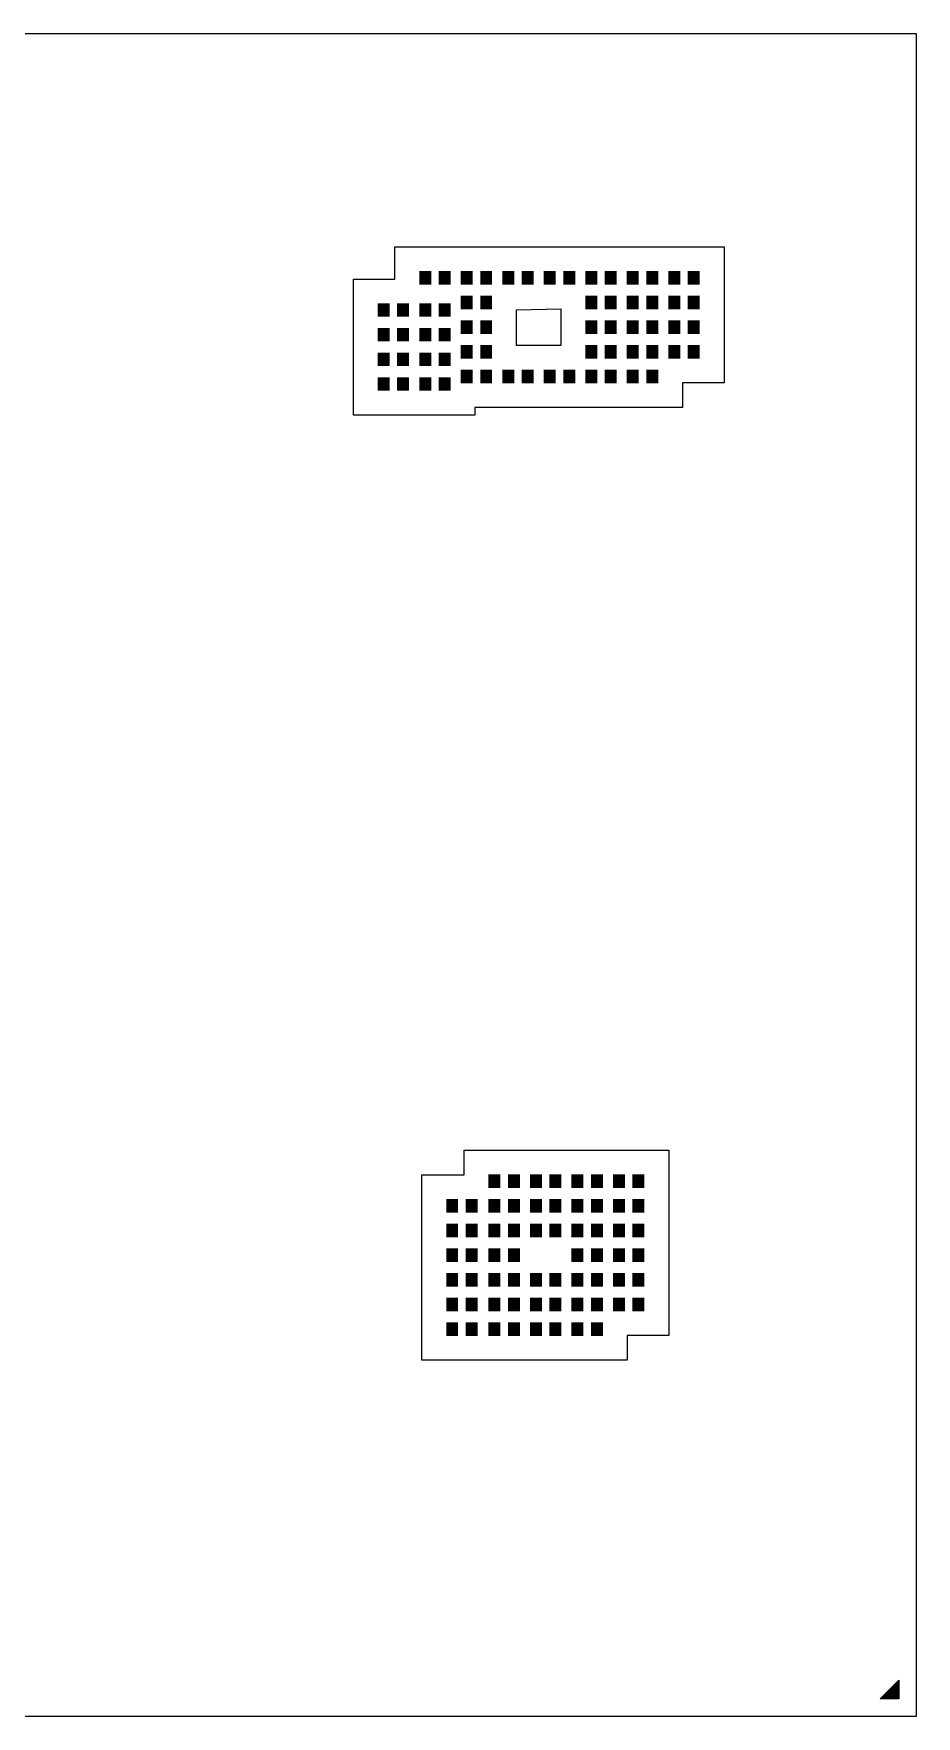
# Model space of a CAD drawing. Extents: x -28000 to 28000, y -22500 to 22500.
# Drawn here: x 4405 to 28000, y -22500 to 22500 of the extents above; entities that cross this region are included whole.
import ezdxf

# ---------------------------------------------------------------- set-up
doc = ezdxf.new("R2010")
doc.units = 0
doc.header["$MEASUREMENT"] = 0
doc.layers.get('0').update_dxf_attribs({"linetype": 'CONTINUOUS'})
doc.layers.add('PKG_OUTLINE', color=31, linetype='CONTINUOUS')
doc.layers.add('SOLDERMASK_PADS_BTM', color=12, linetype='CONTINUOUS')

msp = doc.modelspace()

# ---------------------------------------------------------------- hatches: boundary and pattern name
at = {"layer": 'SOLDERMASK_PADS_BTM'}
msp.add_hatch(color=256, dxfattribs=at).paths.add_polyline_path([(27530, -21530), (27530, -22030), (27030, -22030)], flags=0)

# ---------------------------------------------------------------- linework, layer by layer
for points in [[(14085, 12298), (13495, 12298), (12975, 12298), (12952, 12299), (12951, 12323), (12951, 12983), (12951, 13643), (12951, 13934), (12951, 14303), (12951, 14594), (12951, 15254), (12951, 15914), (12952, 15937), (12975, 15938), (13495, 15938), (14061, 15938), (14061, 16776), (14062, 16799), (14085, 16800), (14605, 16800), (15656, 16800), (16176, 16800), (16176, 16800), (16766, 16800), (17286, 16800), (17286, 16800), (17876, 16800), (18396, 16800), (18396, 16800), (18986, 16800), (19506, 16800), (19506, 16800), (20096, 16800), (20616, 16800), (20616, 16800), (21206, 16800), (21726, 16800), (21726, 16800), (22316, 16800), (22836, 16800), (22860, 16799), (22861, 16776), (22861, 16116), (22861, 15456), (22861, 15165), (22861, 14796), (22861, 14505), (22861, 13845), (22861, 13185), (22860, 13161), (22836, 13160), (22316, 13160), (21751, 13160), (21751, 12525), (21750, 12501), (21726, 12500), (21206, 12500), (20155, 12500), (19635, 12500), (19635, 12500), (19045, 12500), (18525, 12500), (18525, 12500), (17935, 12500), (17415, 12500), (17415, 12500), (16825, 12500), (16305, 12500), (16305, 12500), (16201, 12500), (16201, 12323), (16200, 12299), (16176, 12298), (15656, 12298), (14605, 12298), (14085, 12298), (14085, 12298)], [(17311, 15116), (18500, 15139), (18500, 14161), (17312, 14161), (17311, 15116)], [(16457, -12977), (16378, -12977), (15937, -12977), (15327, -12977), (14807, -12977), (14783, -12976), (14782, -12952), (14782, -12292), (14782, -11632), (14782, -11341), (14782, -10972), (14782, -10682), (14782, -10312), (14782, -10022), (14782, -9652), (14782, -9362), (14782, -8702), (14782, -8042), (14783, -8018), (14807, -8017), (15327, -8017), (15912, -8017), (15912, -7382), (15913, -7358), (15937, -7357), (16457, -7357), (17047, -7357), (17508, -7357), (17567, -7357), (18028, -7357), (18618, -7357), (19138, -7357), (19138, -7357), (19728, -7357), (20248, -7357), (20248, -7357), (20838, -7357), (21358, -7357), (21381, -7358), (21382, -7382), (21382, -8042), (21382, -8702), (21382, -8992), (21382, -9362), (21382, -9652), (21382, -10022), (21382, -10312), (21382, -10682), (21382, -10972), (21382, -11632), (21382, -12292), (21381, -12316), (21358, -12317), (20838, -12317), (20272, -12317), (20272, -12952), (20271, -12976), (20248, -12977), (19728, -12977), (18677, -12977), (18157, -12977), (18157, -12977), (18028, -12977), (17567, -12977), (17508, -12977), (17047, -12977), (16898, -12977), (16457, -12977)]]:
    msp.add_lwpolyline(points)
at = {"layer": 'PKG_OUTLINE'}
msp.add_lwpolyline([(-28000, -22500), (-28000, 22500), (28000, 22500), (28000, -22500)], close=True, dxfattribs=at)
at = {"layer": 'SOLDERMASK_PADS_BTM'}
msp.add_lwpolyline([(27530, -21530), (27530, -22030), (27030, -22030)], close=True, dxfattribs=at)
for points in [[(14711, 15790), (15031, 15790), (14711, 16150), (15031, 16150)], [(15231, 15790), (15551, 15790), (15231, 16150), (15551, 16150)], [(15821, 15790), (16141, 15790), (15821, 16150), (16141, 16150)], [(16341, 15790), (16661, 15790), (16341, 16150), (16661, 16150)], [(16931, 15790), (17251, 15790), (16931, 16150), (17251, 16150)], [(17451, 15790), (17771, 15790), (17451, 16150), (17771, 16150)], [(18041, 15790), (18361, 15790), (18041, 16150), (18361, 16150)], [(18561, 15790), (18881, 15790), (18561, 16150), (18881, 16150)], [(19151, 15790), (19471, 15790), (19151, 16150), (19471, 16150)], [(19671, 15790), (19991, 15790), (19671, 16150), (19991, 16150)], [(20261, 15790), (20581, 15790), (20261, 16150), (20581, 16150)], [(20781, 15790), (21101, 15790), (20781, 16150), (21101, 16150)], [(21371, 15790), (21691, 15790), (21371, 16150), (21691, 16150)], [(21891, 15790), (22211, 15790), (21891, 16150), (22211, 16150)], [(15821, 15130), (16141, 15130), (15821, 15490), (16141, 15490)], [(16341, 15130), (16661, 15130), (16341, 15490), (16661, 15490)], [(19151, 15130), (19471, 15130), (19151, 15490), (19471, 15490)], [(19671, 15130), (19991, 15130), (19671, 15490), (19991, 15490)], [(20261, 15130), (20581, 15130), (20261, 15490), (20581, 15490)], [(20781, 15130), (21101, 15130), (20781, 15490), (21101, 15490)], [(21371, 15130), (21691, 15130), (21371, 15490), (21691, 15490)], [(21891, 15130), (22211, 15130), (21891, 15490), (22211, 15490)], [(13601, 14928), (13921, 14928), (13601, 15288), (13921, 15288)], [(14121, 14928), (14441, 14928), (14121, 15288), (14441, 15288)], [(14711, 14928), (15031, 14928), (14711, 15288), (15031, 15288)], [(15231, 14928), (15551, 14928), (15231, 15288), (15551, 15288)], [(13601, 14268), (13921, 14268), (13601, 14628), (13921, 14628)], [(14121, 14268), (14441, 14268), (14121, 14628), (14441, 14628)], [(14711, 14268), (15031, 14268), (14711, 14628), (15031, 14628)], [(15231, 14268), (15551, 14268), (15231, 14628), (15551, 14628)], [(15821, 14470), (16141, 14470), (15821, 14830), (16141, 14830)], [(16341, 14470), (16661, 14470), (16341, 14830), (16661, 14830)], [(19151, 14470), (19471, 14470), (19151, 14830), (19471, 14830)], [(19671, 14470), (19991, 14470), (19671, 14830), (19991, 14830)], [(20261, 14470), (20581, 14470), (20261, 14830), (20581, 14830)], [(20781, 14470), (21101, 14470), (20781, 14830), (21101, 14830)], [(21371, 14470), (21691, 14470), (21371, 14830), (21691, 14830)], [(21891, 14470), (22211, 14470), (21891, 14830), (22211, 14830)], [(13601, 13608), (13921, 13608), (13601, 13968), (13921, 13968)], [(14121, 13608), (14441, 13608), (14121, 13968), (14441, 13968)], [(14711, 13608), (15031, 13608), (14711, 13968), (15031, 13968)], [(15231, 13608), (15551, 13608), (15231, 13968), (15551, 13968)], [(15821, 13810), (16141, 13810), (15821, 14170), (16141, 14170)], [(16341, 13810), (16661, 13810), (16341, 14170), (16661, 14170)], [(19151, 13810), (19471, 13810), (19151, 14170), (19471, 14170)], [(19671, 13810), (19991, 13810), (19671, 14170), (19991, 14170)], [(20261, 13810), (20581, 13810), (20261, 14170), (20581, 14170)], [(20781, 13810), (21101, 13810), (20781, 14170), (21101, 14170)], [(21371, 13810), (21691, 13810), (21371, 14170), (21691, 14170)], [(21891, 13810), (22211, 13810), (21891, 14170), (22211, 14170)], [(15821, 13150), (16141, 13150), (15821, 13510), (16141, 13510)], [(16341, 13150), (16661, 13150), (16341, 13510), (16661, 13510)], [(16931, 13150), (17251, 13150), (16931, 13510), (17251, 13510)], [(17451, 13150), (17771, 13150), (17451, 13510), (17771, 13510)], [(18041, 13150), (18361, 13150), (18041, 13510), (18361, 13510)], [(18561, 13150), (18881, 13150), (18561, 13510), (18881, 13510)], [(19151, 13150), (19471, 13150), (19151, 13510), (19471, 13510)], [(19671, 13150), (19991, 13150), (19671, 13510), (19991, 13510)], [(20261, 13150), (20581, 13150), (20261, 13510), (20581, 13510)], [(20781, 13150), (21101, 13150), (20781, 13510), (21101, 13510)], [(13601, 12948), (13921, 12948), (13601, 13308), (13921, 13308)], [(14121, 12948), (14441, 12948), (14121, 13308), (14441, 13308)], [(14711, 12948), (15031, 12948), (14711, 13308), (15031, 13308)], [(15231, 12948), (15551, 12948), (15231, 13308), (15551, 13308)], [(16562, -8367), (16882, -8367), (16562, -8007), (16882, -8007)], [(17082, -8367), (17402, -8367), (17082, -8007), (17402, -8007)], [(17672, -8367), (17992, -8367), (17672, -8007), (17992, -8007)], [(18192, -8367), (18512, -8367), (18192, -8007), (18512, -8007)], [(18782, -8367), (19102, -8367), (18782, -8007), (19102, -8007)], [(19302, -8367), (19622, -8367), (19302, -8007), (19622, -8007)], [(19892, -8367), (20212, -8367), (19892, -8007), (20212, -8007)], [(20412, -8367), (20732, -8367), (20412, -8007), (20732, -8007)], [(15432, -9027), (15752, -9027), (15432, -8667), (15752, -8667)], [(15952, -9027), (16272, -9027), (15952, -8667), (16272, -8667)], [(16562, -9027), (16882, -9027), (16562, -8667), (16882, -8667)], [(17082, -9027), (17402, -9027), (17082, -8667), (17402, -8667)], [(17672, -9027), (17992, -9027), (17672, -8667), (17992, -8667)], [(18192, -9027), (18512, -9027), (18192, -8667), (18512, -8667)], [(18782, -9027), (19102, -9027), (18782, -8667), (19102, -8667)], [(19302, -9027), (19622, -9027), (19302, -8667), (19622, -8667)], [(19892, -9027), (20212, -9027), (19892, -8667), (20212, -8667)], [(20412, -9027), (20732, -9027), (20412, -8667), (20732, -8667)], [(15432, -9687), (15752, -9687), (15432, -9327), (15752, -9327)], [(15952, -9687), (16272, -9687), (15952, -9327), (16272, -9327)], [(16562, -9687), (16882, -9687), (16562, -9327), (16882, -9327)], [(17082, -9687), (17402, -9687), (17082, -9327), (17402, -9327)], [(17672, -9687), (17992, -9687), (17672, -9327), (17992, -9327)], [(18192, -9687), (18512, -9687), (18192, -9327), (18512, -9327)], [(18782, -9687), (19102, -9687), (18782, -9327), (19102, -9327)], [(19302, -9687), (19622, -9687), (19302, -9327), (19622, -9327)], [(19892, -9687), (20212, -9687), (19892, -9327), (20212, -9327)], [(20412, -9687), (20732, -9687), (20412, -9327), (20732, -9327)], [(15432, -10347), (15752, -10347), (15432, -9987), (15752, -9987)], [(15952, -10347), (16272, -10347), (15952, -9987), (16272, -9987)], [(16562, -10347), (16882, -10347), (16562, -9987), (16882, -9987)], [(17082, -10347), (17402, -10347), (17082, -9987), (17402, -9987)], [(18782, -10347), (19102, -10347), (18782, -9987), (19102, -9987)], [(19302, -10347), (19622, -10347), (19302, -9987), (19622, -9987)], [(19892, -10347), (20212, -10347), (19892, -9987), (20212, -9987)], [(20412, -10347), (20732, -10347), (20412, -9987), (20732, -9987)], [(15432, -11007), (15752, -11007), (15432, -10647), (15752, -10647)], [(15952, -11007), (16272, -11007), (15952, -10647), (16272, -10647)], [(16562, -11007), (16882, -11007), (16562, -10647), (16882, -10647)], [(17082, -11007), (17402, -11007), (17082, -10647), (17402, -10647)], [(17672, -11007), (17992, -11007), (17672, -10647), (17992, -10647)], [(18192, -11007), (18512, -11007), (18192, -10647), (18512, -10647)], [(18782, -11007), (19102, -11007), (18782, -10647), (19102, -10647)], [(19302, -11007), (19622, -11007), (19302, -10647), (19622, -10647)], [(19892, -11007), (20212, -11007), (19892, -10647), (20212, -10647)], [(20412, -11007), (20732, -11007), (20412, -10647), (20732, -10647)], [(15432, -11667), (15752, -11667), (15432, -11307), (15752, -11307)], [(15952, -11667), (16272, -11667), (15952, -11307), (16272, -11307)], [(16562, -11667), (16882, -11667), (16562, -11307), (16882, -11307)], [(17082, -11667), (17402, -11667), (17082, -11307), (17402, -11307)], [(17672, -11667), (17992, -11667), (17672, -11307), (17992, -11307)], [(18192, -11667), (18512, -11667), (18192, -11307), (18512, -11307)], [(18782, -11667), (19102, -11667), (18782, -11307), (19102, -11307)], [(19302, -11667), (19622, -11667), (19302, -11307), (19622, -11307)], [(19892, -11667), (20212, -11667), (19892, -11307), (20212, -11307)], [(20412, -11667), (20732, -11667), (20412, -11307), (20732, -11307)], [(15432, -12327), (15752, -12327), (15432, -11967), (15752, -11967)], [(15952, -12327), (16272, -12327), (15952, -11967), (16272, -11967)], [(16562, -12327), (16882, -12327), (16562, -11967), (16882, -11967)], [(17082, -12327), (17402, -12327), (17082, -11967), (17402, -11967)], [(17672, -12327), (17992, -12327), (17672, -11967), (17992, -11967)], [(18192, -12327), (18512, -12327), (18192, -11967), (18512, -11967)], [(18782, -12327), (19102, -12327), (18782, -11967), (19102, -11967)], [(19302, -12327), (19622, -12327), (19302, -11967), (19622, -11967)]]:
    msp.add_solid(points, dxfattribs=at)

doc.saveas('drawing.dxf')
